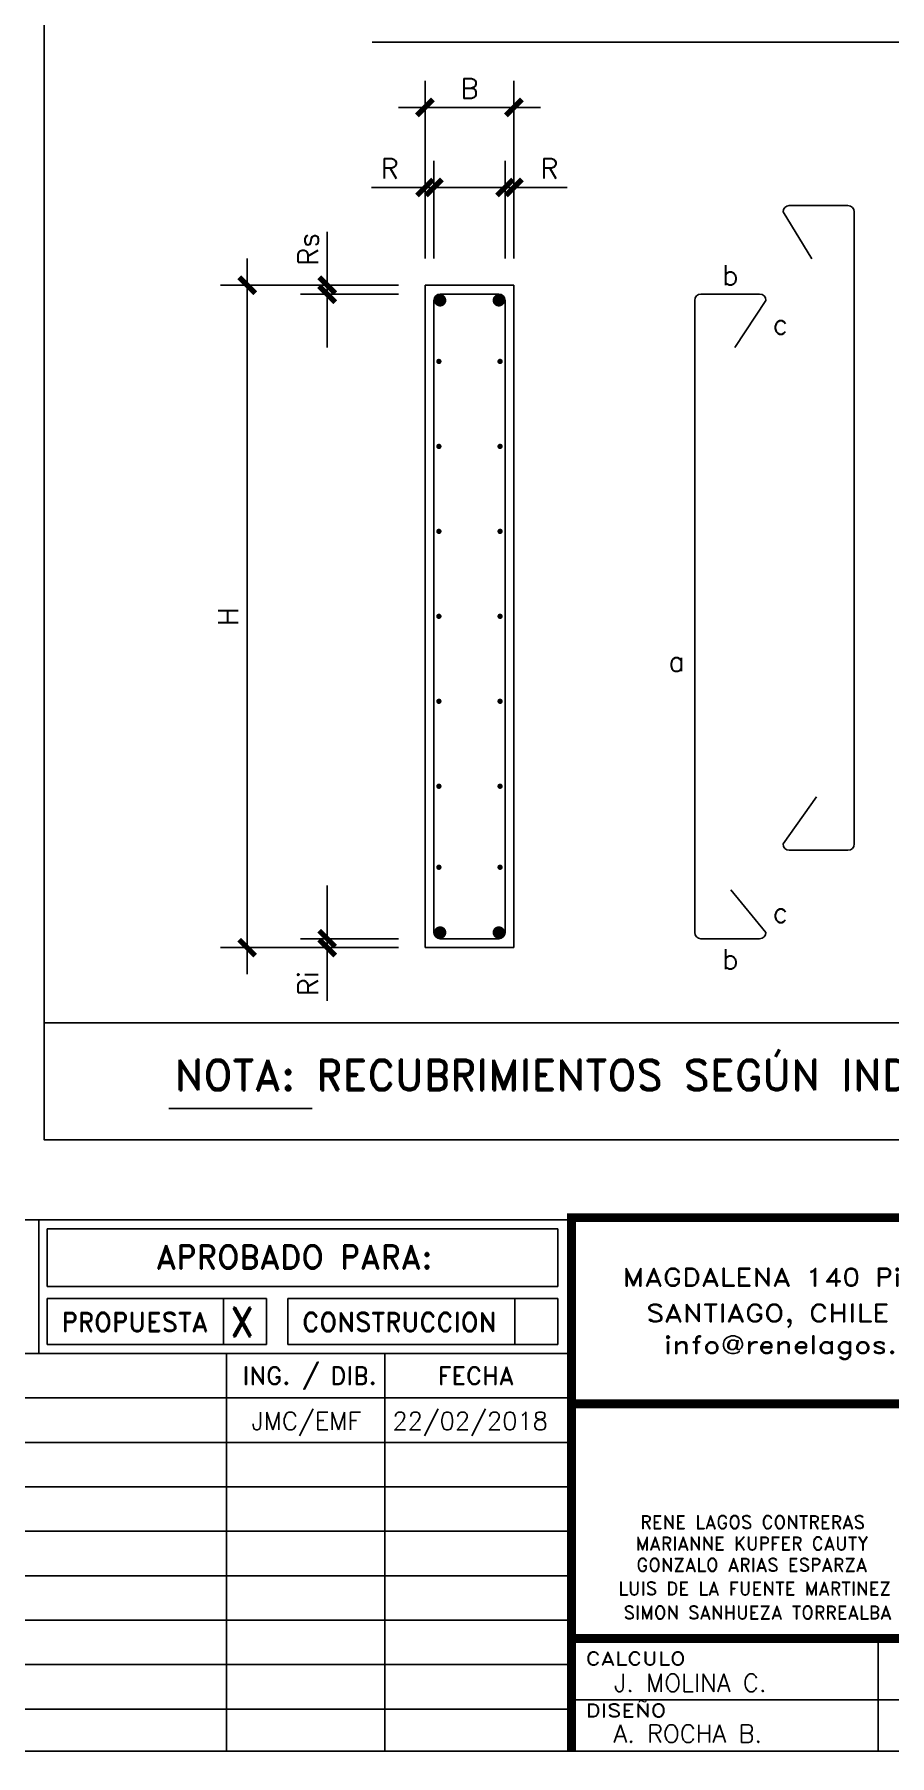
# Model space of a CAD drawing. Extents: x -5074 to 9257, y 66 to 14849.
# Drawn here: x 4587 to 5068, y 66 to 1033 of the extents above; entities that cross this region are included whole.
import ezdxf
from ezdxf.enums import TextEntityAlignment as Align

# ---------------------------------------------------------------- set-up
doc = ezdxf.new("R2010")
doc.units = 0
doc.header["$LTSCALE"] = 30
doc.header["$MEASUREMENT"] = 0
doc.layers.get('0').update_dxf_attribs({"linetype": 'CONTINUOUS'})
for name, color, linetype in [('FORMATO', 7, 'CONTINUOUS'), ('RLA-CORTES', 5, 'CONTINUOUS'), ('RLA-FORMATO', 7, 'CONTINUOUS'), ('RLA-TEXTOS1', 9, 'CONTINUOUS')]:
    doc.layers.add(name, color=color, linetype=linetype)
doc.styles.add('DIREC', font='ROMAND', dxfattribs={"width": 1.2})
doc.styles.add('INGCIV', font='ROMAND', dxfattribs={"width": 1.2})
doc.styles.add('ROMAND', font='romand', dxfattribs={"height": 31.5})
doc.styles.add('ROMANS', font='romans.shx', dxfattribs={"height": 11.25})
doc.dimstyles.new('ING20', dxfattribs={"dimscale": 50, "dimtxt": 0.27, "dimasz": 0.3, "dimexe": 0.3, "dimexo": 1, "dimgap": 0.1, "dimtad": 1, "dimlfac": 0.4, "dimzin": 12, "dimdsep": 46, "dimtxsty": 'ROMANS', "dimblk1": 'TICK1', "dimblk2": 'TICK1', "dimsah": 1, "dimcen": 0.09, "dimse1": 1, "dimse2": 1, "dimclrd": 2, "dimclre": 1, "dimclrt": 3, "dimadec": 0, "dimazin": 0, "dimtfac": 1, "dimtix": 1, "dimtmove": 2, "dimatfit": 3, "dimldrblk": 'TICK1', "dimfxl": 1, "dimtolj": 1, "dimtzin": 12, "dimarcsym": 0})

# ---------------------------------------------------------------- blocks, each defined once
blk = doc.blocks.new('viñeta-rl')
at = {"layer": 'RLA-FORMATO', "color": 2, "linetype": 'Continuous'}
for p, q in [((-797.49, 298.78), (-1440.99, 298.78)), ((-805.22, 293.77), (-1092.34, 293.77)), ((-1092.34, 293.77), (-1092.34, 261.3)), ((-805.22, 293.77), (-805.22, 261.3)), ((-805.22, 261.3), (-1092.34, 261.3)), ((-969.02, 254.63), (-1092.34, 254.63)), ((-805.22, 254.63), (-957.01, 254.63)), ((-797.49, 223.63), (-1399.99, 223.63)), ((-969.02, 228.63), (-1092.34, 228.63)), ((-991.49, 223.63), (-991.49, 0)), ((-805.22, 228.63), (-957.01, 228.63)), ((-902.49, 223.63), (-902.49, 0)), ((-797.49, 198.63), (-1399.99, 198.63)), ((-797.49, 173.63), (-1399.99, 173.63)), ((-797.49, 148.63), (-1399.99, 148.63)), ((-797.49, 123.63), (-1399.99, 123.63)), ((-797.49, 98.63), (-1399.99, 98.63)), ((-795.69, 73.63), (-1398.18, 73.63)), ((-625, 0), (-625, 63.31)), ((-797.49, 48.63), (-1399.99, 48.63)), ((-797.49, 23.63), (-1399.99, 23.63)), ((-797.49, 28.79), (-300, 28.79))]:
    blk.add_line(p, q, dxfattribs=at)
at = {"layer": 'RLA-FORMATO', "color": 3}
blk.add_line((-1097.12, 223.63), (-1097.12, 298.78), dxfattribs=at)
at = {"layer": 'RLA-FORMATO', "color": 2}
for p, q in [((-1092.34, 254.63), (-1092.34, 228.63)), ((-993.22, 254.63), (-993.22, 228.63)), ((-969.02, 254.63), (-969.02, 228.63)), ((-957.01, 254.63), (-957.01, 228.63)), ((-829.42, 254.63), (-829.42, 228.63)), ((-805.22, 254.63), (-805.22, 228.63))]:
    blk.add_line(p, q, dxfattribs=at)
at = {"layer": 'RLA-FORMATO', "color": 5, "const_width": 5}
for points in [[(0, 300), (-797.49, 300), (-797.49, 0)], [(0, 195.27), (-797.49, 195.27)], [(0, 63.31), (-797.49, 63.31)]]:
    blk.add_lwpolyline(points, dxfattribs=at)
at = {"layer": 'RLA-FORMATO', "color": 5, "style": 'ROMAND'}
blk.add_text('APROBADO PARA:', height=13.3333, dxfattribs=at).set_placement((-953.4, 277.94), align=Align.MIDDLE)
at = {"layer": 'RLA-FORMATO', "color": 3, "style": 'INGCIV', "width": 1.2}
for s, p in [('MAGDALENA 140 Piso 24 OF.2402 LAS CONDES ', (-768.78, 261.55)), ('SANTIAGO, CHILE | FONO: +56 2 25941300', (-755.51, 241.36)), ('info@renelagos.com l www.renelagos.com   ', (-745.53, 223.52))]:
    blk.add_text(s, height=9.9999, dxfattribs=at).set_placement(p)
at = {"layer": 'RLA-FORMATO', "color": 4, "style": 'ROMAND'}
for s, height, p in [('PROPUESTA', 10.667, (-1043.11, 241.28)), ('CONSTRUCCION', 10.6667, (-894.31, 241.28))]:
    blk.add_text(s, height=height, dxfattribs=at).set_placement(p, align=Align.MIDDLE)
at = {"layer": 'RLA-FORMATO', "color": 3, "linetype": 'Continuous', "style": 'ROMAND'}
for s, p in [('ING.', (-968.99, 211.13)), ('/', (-943.99, 211.13)), ('DIB.', (-919.99, 211.13)), ('FECHA', (-851.24, 211.13))]:
    blk.add_text(s, height=10, dxfattribs=at).set_placement(p, align=Align.MIDDLE)
at = {"layer": 'RLA-FORMATO', "color": 3, "linetype": 'Continuous', "style": 'DIREC'}
for s, p in [('RENE LAGOS CONTRERAS', (-758.81, 125.05)), ('MARIANNE KUPFER CAUTY', (-761.43, 113.05)), ('GONZALO ARIAS ESPARZA', (-761.07, 101.05)), ('LUIS DE LA FUENTE MARTINEZ', (-771.21, 87.75)), ('SIMON SANHUEZA TORREALBA', (-768.25, 74.23))]:
    blk.add_text(s, height=7.4999, dxfattribs=at).set_placement(p)
at = {"layer": 'RLA-FORMATO', "color": 3, "linetype": 'Continuous', "style": 'DIREC', "width": 1.25}
for s, p in [('CALCULO', (-789.53, 48.31)), ('DISEÑO', (-789.53, 19.13))]:
    blk.add_text(s, height=7.5, dxfattribs=at).set_placement(p)
at = {"layer": 'RLA-FORMATO', "color": 4, "style": 'ROMAND'}
for tag, p in [('DESAR', (-1255.78, 233.26)), ('PRELIM', (-1123.11, 233.26)), ('PROP', (-989.64, 233.26)), ('CONST', (-823.74, 233.26))]:
    blk.add_attdef(tag, p, '', height=16, dxfattribs=at)
at = {"layer": 'RLA-FORMATO', "color": 2, "style": 'ROMANS'}
for tag, p, height in [('REVNO1', (-1394.08, 180.65), 10), ('DETNO1', (-1358.4, 180.65), 10), ('FECHA1', (-880.48, 180.65), 10), ('REVNO2', (-1394.08, 155.65), 10), ('DETNO2', (-1358.4, 155.65), 10), ('FECHA2', (-880.48, 155.65), 10), ('REVNO3', (-1394.08, 130.65), 10), ('DETNO3', (-1358.4, 130.65), 10), ('FECHA3', (-880.48, 130.65), 10), ('REVNO4', (-1394.08, 105.65), 10), ('DETNO4', (-1358.4, 105.65), 10), ('FECHA4', (-880.48, 105.65), 10), ('REVNO5', (-1394.08, 80.65), 11.25), ('DETNO5', (-1358.4, 80.65), 10), ('FECHA5', (-880.48, 80.65), 10), ('REVNO6', (-1392.27, 55.65), 10), ('DETNO6', (-1356.59, 55.65), 10), ('FECHA6', (-878.68, 55.65), 10), ('REVNO7', (-1394.08, 30.65), 10), ('DETNO7', (-1358.4, 30.65), 10), ('FECHA7', (-880.48, 30.65), 10), ('INGENIERO', (-741.07, 33.4), 10), ('DIBUJANTE', (-571.62, 33.4), 10), ('REVNO8', (-1394.08, 8.6), 10), ('DETNO8', (-1358.4, 8.6), 10), ('FECHA8', (-880.48, 8.6), 10), ('PROYECTISTA', (-740.89, 4.81), 10), ('INGENIERO', (-568.57, 4.61), 10)]:
    blk.add_attdef(tag, p, '', height=height, dxfattribs=at)
for tag, p in [('PERSNO1', (-946.61, 180.65)), ('PERSNO2', (-946.61, 155.65)), ('PERSNO3', (-946.61, 130.65)), ('PERSNO4', (-946.61, 105.65)), ('PERSNO5', (-946.61, 80.65)), ('PERSNO6', (-946.61, 55.65)), ('PERSNO7', (-946.61, 30.65)), ('PERSNO8', (-946.61, 8.6))]:
    blk.add_attdef(tag, text='', height=10, dxfattribs=at).set_placement(p, align=Align.CENTER)
at = {"layer": 'RLA-FORMATO', "color": 5, "style": 'ROMAND'}
blk.add_attdef('PROYECTO', text='', height=16.9, dxfattribs=at).set_placement((-289.17, 165.03), align=Align.MIDDLE)
for tag, p in [('TITULO1', (-567.96, 108.18)), ('TITULO2', (-567.96, 74.23))]:
    blk.add_attdef(tag, p, '', height=20, dxfattribs=at)
at = {"layer": 'RLA-FORMATO', "color": 2, "style": 'ROMANS'}
for tag, p in [('NOMARCH', (-1424.04, 5.53)), ('FECHA', (-1406.95, 5.53))]:
    blk.add_attdef(tag, p, '', height=11.25, rotation=90, dxfattribs=at)
at = {"layer": 'RLA-FORMATO', "color": 5, "style": 'ROMAND', "width": 0.967839}
blk.add_attdef('NUMERO', text='', height=24, dxfattribs=at).set_placement((-290.27, 13.33), (-62.41, 13.33), align=Align.FIT)
at = {"layer": 'RLA-FORMATO', "color": 5, "style": 'ROMAND', "flags": 12}
blk.add_attdef('REVISION', text='', height=24, dxfattribs=at).set_placement((-24.5, 25.33), align=Align.MIDDLE)
blk = doc.blocks.new('TICK1')
at = {"color": 2}
for points in [[(0, 0), (-1, 0)], [(0, 0), (1, 0)]]:
    blk.add_lwpolyline(points, dxfattribs=at)
at = {"color": 2, "const_width": 0.2}
blk.add_lwpolyline([(-0.3, -0.3), (0.3, 0.3)], dxfattribs=at)
blk = doc.blocks.new('*D86')
at = {"layer": 'RLA-CORTES', "color": 2, "lineweight": -2, "transparency": 16777216}
blk.add_line((4707.02, 534.94), (4707.02, 877.44), dxfattribs=at)
at = {"layer": 'RLA-CORTES', "color": 2, "lineweight": -2, "transparency": 16777216, "xscale": 15, "yscale": 15, "zscale": 15}
for p, rotation in [((4707.02, 892.44), 90), ((4707.02, 519.94), 270)]:
    blk.add_blockref('TICK1', p, dxfattribs=dict(at, rotation=rotation))
at = {"layer": 'RLA-CORTES', "color": 3, "transparency": 16777216, "insert": (4696.4, 706.19), "char_height": 11.25, "attachment_point": 5, "rotation": 90, "style": 'ROMANS'}
blk.add_mtext('\\A1;H', dxfattribs=at)
blk = doc.blocks.new('*U83')
at = {"layer": 'RLA-CORTES', "color": 2}
for p, q in [((5, 16), (5, 371.5)), ((8.5, 375), (41.5, 375)), ((45, 16), (45, 371.5)), ((41.5, 12.5), (8.5, 12.5))]:
    blk.add_line(p, q, dxfattribs=at)
for centre, start, end in [((8.5, 371.5), 90, 180), ((41.5, 371.5), 0, 90), ((8.5, 16), 180, 270), ((41.5, 16), 270, 0)]:
    blk.add_arc(centre, 3.5, start, end, dxfattribs=at)
blk = doc.blocks.new('*U82')
at = {"layer": 'RLA-CORTES', "color": 2, "const_width": 1.5}
for points in [[(0, -0.75, -1), (0, 0.75, -1)], [(34.4, -0.75, -1), (34.4, 0.75, -1)]]:
    blk.add_lwpolyline(points, format="xyb", close=True, dxfattribs=at)
blk = doc.blocks.new('*D93')
at = {"layer": 'RLA-CORTES', "color": 2, "lineweight": -2, "transparency": 16777216}
for p, q in [((4752.02, 907.44), (4752.02, 922.44)), ((4752.02, 887.44), (4752.02, 892.44)), ((4752.02, 872.44), (4752.02, 857.44))]:
    blk.add_line(p, q, dxfattribs=at)
at = {"layer": 'RLA-CORTES', "color": 2, "lineweight": -2, "transparency": 16777216, "xscale": 15, "yscale": 15, "zscale": 15}
for p, rotation in [((4752.02, 892.44), 270), ((4752.02, 887.44), 90)]:
    blk.add_blockref('TICK1', p, dxfattribs=dict(at, rotation=rotation))
at = {"layer": 'RLA-CORTES', "color": 3, "transparency": 16777216, "insert": (4741.4, 912.68), "char_height": 11.25, "attachment_point": 5, "rotation": 90, "style": 'ROMANS'}
blk.add_mtext('\\A1;Rs ', dxfattribs=at)
blk = doc.blocks.new('*D94')
at = {"layer": 'RLA-CORTES', "color": 2, "lineweight": -2, "transparency": 16777216}
for p, q in [((4752.02, 539.94), (4752.02, 554.94)), ((4752.02, 524.94), (4752.02, 519.94)), ((4752.02, 504.94), (4752.02, 489.94))]:
    blk.add_line(p, q, dxfattribs=at)
at = {"layer": 'RLA-CORTES', "color": 2, "lineweight": -2, "transparency": 16777216, "xscale": 15, "yscale": 15, "zscale": 15}
for p, rotation in [((4752.02, 524.94), 270), ((4752.02, 519.94), 90)]:
    blk.add_blockref('TICK1', p, dxfattribs=dict(at, rotation=rotation))
at = {"layer": 'RLA-CORTES', "color": 3, "transparency": 16777216, "insert": (4741.4, 499.7), "char_height": 11.25, "attachment_point": 5, "rotation": 90, "style": 'ROMANS'}
blk.add_mtext('\\A1;Ri ', dxfattribs=at)
blk = doc.blocks.new('*D95')
at = {"layer": 'RLA-CORTES', "color": 2, "lineweight": -2, "transparency": 16777216}
for p, q in [((4792.02, 947.44), (4777.02, 947.44)), ((4807.02, 947.44), (4812.02, 947.44)), ((4827.02, 947.44), (4842.02, 947.44))]:
    blk.add_line(p, q, dxfattribs=at)
at = {"layer": 'RLA-CORTES', "color": 2, "lineweight": -2, "transparency": 16777216, "xscale": 15, "yscale": 15, "zscale": 15}
blk.add_blockref('TICK1', (4807.02, 947.44), dxfattribs=at)
at = {"layer": 'RLA-CORTES', "color": 2, "lineweight": -2, "transparency": 16777216, "xscale": 15, "yscale": 15, "zscale": 15, "rotation": 180}
blk.add_blockref('TICK1', (4812.02, 947.44), dxfattribs=at)
at = {"layer": 'RLA-CORTES', "color": 3, "transparency": 16777216, "insert": (4787.09, 958.07), "char_height": 11.25, "attachment_point": 5, "style": 'ROMANS'}
blk.add_mtext('\\A1;R', dxfattribs=at)
blk = doc.blocks.new('*D96')
at = {"layer": 'RLA-CORTES', "color": 2, "lineweight": -2, "transparency": 16777216}
for p, q in [((4837.02, 947.44), (4822.02, 947.44)), ((4857.02, 947.44), (4852.02, 947.44)), ((4872.02, 947.44), (4887.02, 947.44))]:
    blk.add_line(p, q, dxfattribs=at)
at = {"layer": 'RLA-CORTES', "color": 2, "lineweight": -2, "transparency": 16777216, "xscale": 15, "yscale": 15, "zscale": 15}
blk.add_blockref('TICK1', (4852.02, 947.44), dxfattribs=at)
at = {"layer": 'RLA-CORTES', "color": 2, "lineweight": -2, "transparency": 16777216, "xscale": 15, "yscale": 15, "zscale": 15, "rotation": 180}
blk.add_blockref('TICK1', (4857.02, 947.44), dxfattribs=at)
at = {"layer": 'RLA-CORTES', "color": 3, "transparency": 16777216, "insert": (4876.95, 958.07), "char_height": 11.25, "attachment_point": 5, "style": 'ROMANS'}
blk.add_mtext('\\A1;R', dxfattribs=at)
blk = doc.blocks.new('*D97')
at = {"layer": 'RLA-CORTES', "color": 2, "lineweight": -2, "transparency": 16777216}
blk.add_line((4822.02, 992.44), (4842.02, 992.44), dxfattribs=at)
at = {"layer": 'RLA-CORTES', "color": 2, "lineweight": -2, "transparency": 16777216, "xscale": 15, "yscale": 15, "zscale": 15, "rotation": 180}
blk.add_blockref('TICK1', (4807.02, 992.44), dxfattribs=at)
at = {"layer": 'RLA-CORTES', "color": 2, "lineweight": -2, "transparency": 16777216, "xscale": 15, "yscale": 15, "zscale": 15}
blk.add_blockref('TICK1', (4857.02, 992.44), dxfattribs=at)
at = {"layer": 'RLA-CORTES', "color": 3, "transparency": 16777216, "insert": (4832.02, 1003.07), "char_height": 11.25, "attachment_point": 5, "style": 'ROMANS'}
blk.add_mtext('\\A1;B', dxfattribs=at)

msp = doc.modelspace()

# ---------------------------------------------------------------- linework, layer by layer
at = {"layer": 'RLA-CORTES', "color": 1}
for p, q in [((4807.021, 907.441), (4807.021, 1007.441)), ((4857.021, 907.441), (4857.021, 1007.441)), ((4812.021, 907.441), (4812.021, 962.441)), ((4852.021, 907.441), (4852.021, 962.441)), ((4792.021, 892.441), (4692.021, 892.441)), ((4792.021, 887.441), (4737.021, 887.441)), ((4792.021, 524.941), (4737.021, 524.941)), ((4792.021, 519.941), (4692.021, 519.941)), ((4592.888, 477.562), (5587.446, 477.562))]:
    msp.add_line(p, q, dxfattribs=at)
at = {"layer": 'RLA-CORTES', "color": 7}
for p, q in [((5024.633, 907.256), (5008.364, 933.756)), ((5044.864, 937.256), (5011.864, 937.256)), ((5048.364, 578.256), (5048.364, 933.756)), ((4958.676, 528.441), (4958.676, 883.941)), ((4962.176, 887.441), (4995.176, 887.441)), ((4981.171, 857.441), (4998.676, 883.941)), ((5008.364, 578.256), (5027.113, 604.756)), ((5011.864, 574.756), (5044.864, 574.756)), ((4998.676, 528.441), (4978.958, 552.441)), ((4995.176, 524.941), (4962.176, 524.941))]:
    msp.add_line(p, q, dxfattribs=at)
at = {"layer": 'RLA-CORTES'}
for p, q in [((4807.021, 892.441), (4807.021, 519.941)), ((4807.021, 892.441), (4857.021, 892.441)), ((4857.021, 519.941), (4857.021, 892.441)), ((4807.021, 519.941), (4857.021, 519.941))]:
    msp.add_line(p, q, dxfattribs=at)
at = {"layer": 'RLA-CORTES', "color": 2}
msp.add_lwpolyline([(4592.888, 1568.337), (5587.446, 1568.337), (5587.446, 411.818), (4592.888, 411.818)], close=True, dxfattribs=at)
at = {"layer": 'RLA-CORTES', "color": 2, "const_width": 3.5}
for points in [[(4813.771, 883.941, 1), (4817.271, 883.941, 1)], [(4846.771, 883.941, 1), (4850.271, 883.941, 1)], [(4813.771, 528.441, 1), (4817.271, 528.441, 1)], [(4846.771, 528.441, 1), (4850.271, 528.441, 1)]]:
    msp.add_lwpolyline(points, format="xyb", close=True, dxfattribs=at)
at = {"layer": 'RLA-CORTES', "color": 7}
for centre, start, end in [((5011.864, 933.756), 90, 180), ((5044.864, 933.756), 0, 90), ((4962.176, 883.941), 90, 180), ((4995.176, 883.941), 0, 90), ((5011.864, 578.256), 180, 270), ((5044.864, 578.256), 270, 0), ((4962.176, 528.441), 180, 270), ((4995.176, 528.441), 270, 0)]:
    msp.add_arc(centre, 3.5, start, end, dxfattribs=at)
at = {"layer": 'RLA-FORMATO', "color": 6, "linetype": 'Continuous'}
msp.add_line((-58.1, 68.098), (5686.9, 68.098), dxfattribs=at)
at = {"layer": 'RLA-TEXTOS1', "color": 3}
for p, q in [((4777.215, 1029.18), (5334.33, 1029.18)), ((4662.891, 429.478), (4743.565, 429.478))]:
    msp.add_line(p, q, dxfattribs=at)

# ---------------------------------------------------------------- block references
at = {"layer": 'RLA-CORTES'}
for name, p in [('*U82', (4814.821, 849.586)), ('*U82', (4814.821, 801.808)), ('*U82', (4814.821, 754.03)), ('*U82', (4814.821, 706.253)), ('*U82', (4814.821, 658.475)), ('*U82', (4814.821, 610.697)), ('*U82', (4814.821, 565.141)), ('*U83', (4807.021, 512.441))]:
    msp.add_blockref(name, p, dxfattribs=at)
at = {"layer": 'RLA-FORMATO'}
ref = msp.add_blockref('viñeta-rl', (5686.902, 68.097), dxfattribs=at)
ref.add_attrib('INGENIERO', 'J. MOLINA C.', (4913.328, 101.496), dxfattribs={"layer": 'FORMATO', "color": 2, "height": 10, "style": 'ROMANS'})
ref.add_attrib('PROYECTISTA', 'A. ROCHA B.', (4913.008, 72.909), dxfattribs={"layer": 'FORMATO', "color": 2, "height": 10, "style": 'ROMANS'})
ref.add_attrib('PROP', 'X', (4697.263, 301.36), dxfattribs={"layer": 'FORMATO', "color": 4, "height": 16, "style": 'ROMAND'})
ref.add_attrib('PERSNO1', 'JMC/EMF', dxfattribs={"layer": 'FORMATO', "color": 2, "height": 10, "style": 'ROMANS'}).set_placement((4740.294, 248.745), align=Align.CENTER)
ref.add_attrib('FECHA1', '22/02/2018', (4788.703, 248.745), dxfattribs={"layer": 'FORMATO', "color": 2, "height": 10, "style": 'ROMANS'})

# ---------------------------------------------------------------- texts
at = {"layer": 'RLA-CORTES', "color": 3, "style": 'ROMANS'}
for p in [(4978.713, 892.427), (4978.713, 507.813)]:
    msp.add_text('b', height=11.25, dxfattribs=at).set_placement(p, align=Align.CENTER)
for p in [(5002.5, 864.858), (5002.5, 534.05)]:
    msp.add_text('c', height=11.25, dxfattribs=at).set_placement(p)
msp.add_text('a', height=11.25, dxfattribs=at).set_placement((4953.066, 675.338), align=Align.RIGHT)
at = {"layer": 'RLA-TEXTOS1', "color": 3, "style": 'ROMAND'}
msp.add_text('NOTA: RECUBRIMIENTOS SEGÚN INDICACION EN E.T.O.G.', height=17.21591, dxfattribs=at).set_placement((4666.19, 439.709))

# ---------------------------------------------------------------- dimensions: what is measured, and where the dimension line sits
at = {"layer": 'RLA-CORTES'}
dim = msp.add_linear_dim(base=(4857.021, 992.441), p1=(4807.021, 992.441), p2=(4857.021, 992.441), text='B', dimstyle='ING20', dxfattribs=at)
dim.commit()
dim.dimension.update_dxf_attribs({"geometry": '*D97', "text_midpoint": (4832.021, 1003.066)})
dim = msp.add_linear_dim(base=(4812.021, 947.441), p1=(4807.021, 947.441), p2=(4812.021, 947.441), text='R', dimstyle='ING20', dxfattribs=at)
dim.commit()
dim.dimension.update_dxf_attribs({"geometry": '*D95', "text_midpoint": (4787.094, 958.066), "dimtype": 160})
for base, p1, p2, angle, text, picture, middle in [((4852.021, 947.441), (4857.021, 947.441), (4852.021, 947.441), 180, 'R', '*D96', (4876.949, 958.066)), ((4752.021, 892.441), (4752.021, 887.441), (4752.021, 892.441), 90, 'Rs ', '*D93', (4741.396, 912.682)), ((4752.021, 519.941), (4752.021, 524.941), (4752.021, 519.941), 270, 'Ri ', '*D94', (4741.396, 499.699))]:
    dim = msp.add_linear_dim(base=base, p1=p1, p2=p2, angle=angle, text=text, dimstyle='ING20', dxfattribs=at)
    dim.commit()
    dim.dimension.update_dxf_attribs({"geometry": picture, "text_midpoint": middle, "dimtype": 160})
dim = msp.add_linear_dim(base=(4707.021, 892.441), p1=(4707.021, 519.941), p2=(4707.021, 892.441), angle=90, text='H', dimstyle='ING20', dxfattribs=at)
dim.commit()
dim.dimension.update_dxf_attribs({"geometry": '*D86', "text_midpoint": (4696.396, 706.191)})

doc.saveas('drawing.dxf')
